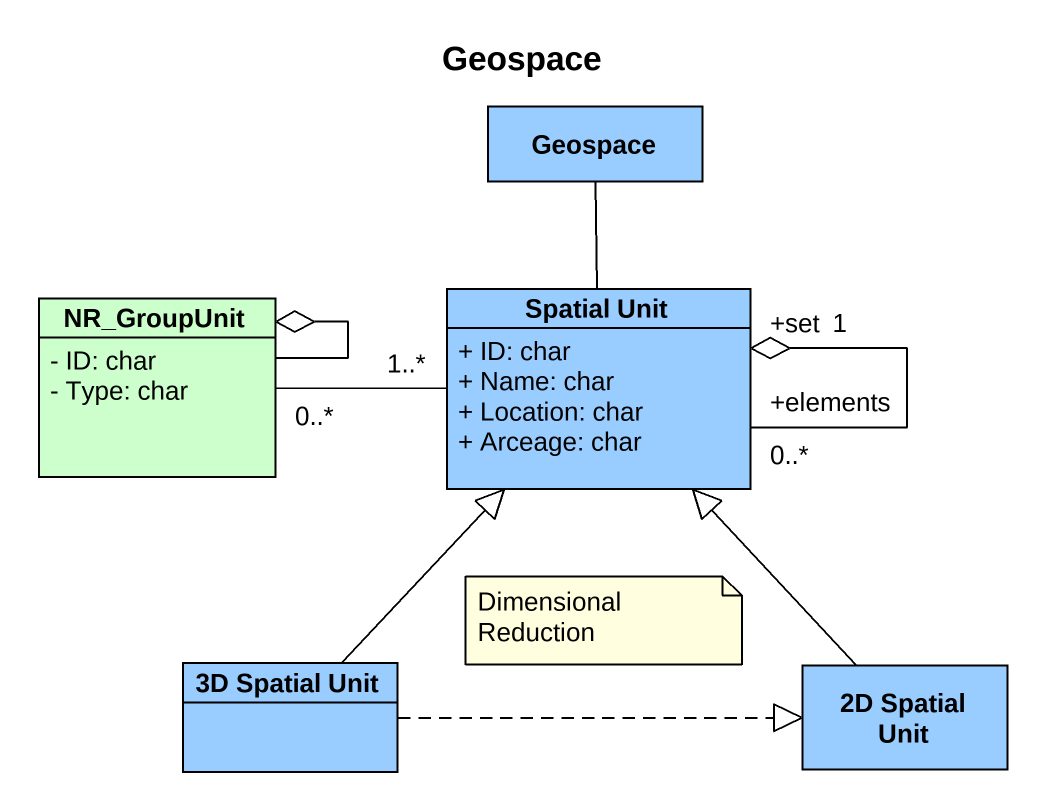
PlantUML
@startuml
title Geospace
hide circle
hide empty members
skinparam classAttributeIconSize 0
class Geospace #99CCFF
class "Spatial Unit" as Spatial_Unit #99CCFF {
  + ID: char
  + Name: char
  + Location: char
  + Arceage: char
}
class NR_GroupUnit #CCFFCC {
  - ID: char
  - Type: char
}
class "3D Spatial Unit" as c3D_Spatial_Unit #99CCFF
class "2D Spatial Unit" as c2D_Spatial_Unit #99CCFF
Spatial_Unit -up- Geospace
Spatial_Unit "+elements\n0..*" --o "+set\n1" Spatial_Unit
NR_GroupUnit "0..*" -right- "1..*" Spatial_Unit
NR_GroupUnit --o NR_GroupUnit
c3D_Spatial_Unit -up-|> Spatial_Unit
c3D_Spatial_Unit -up-|> Spatial_Unit
c3D_Spatial_Unit .right.|> c2D_Spatial_Unit
c3D_Spatial_Unit .right.|> c2D_Spatial_Unit
c2D_Spatial_Unit -up-|> Spatial_Unit
note as N1
  Dimensional Reduction
end note
@enduml
